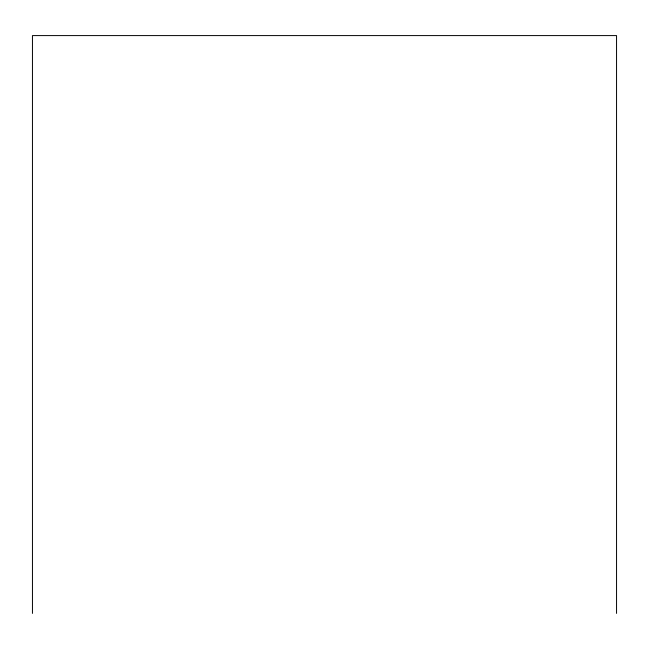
<?xml version="1.0" encoding="UTF-8"?>
<svg xmlns="http://www.w3.org/2000/svg" width="649" height="649" viewBox="0 0 649 649"><rect width="100%" height="100%" fill="white"/><g stroke="black" fill="none" stroke-linecap="round" stroke-linejoin="round"><path stroke-width="0.97" d="M616.55 613.41L616.55 35.59L32.45 35.59L32.45 613.41"/></g></svg>
